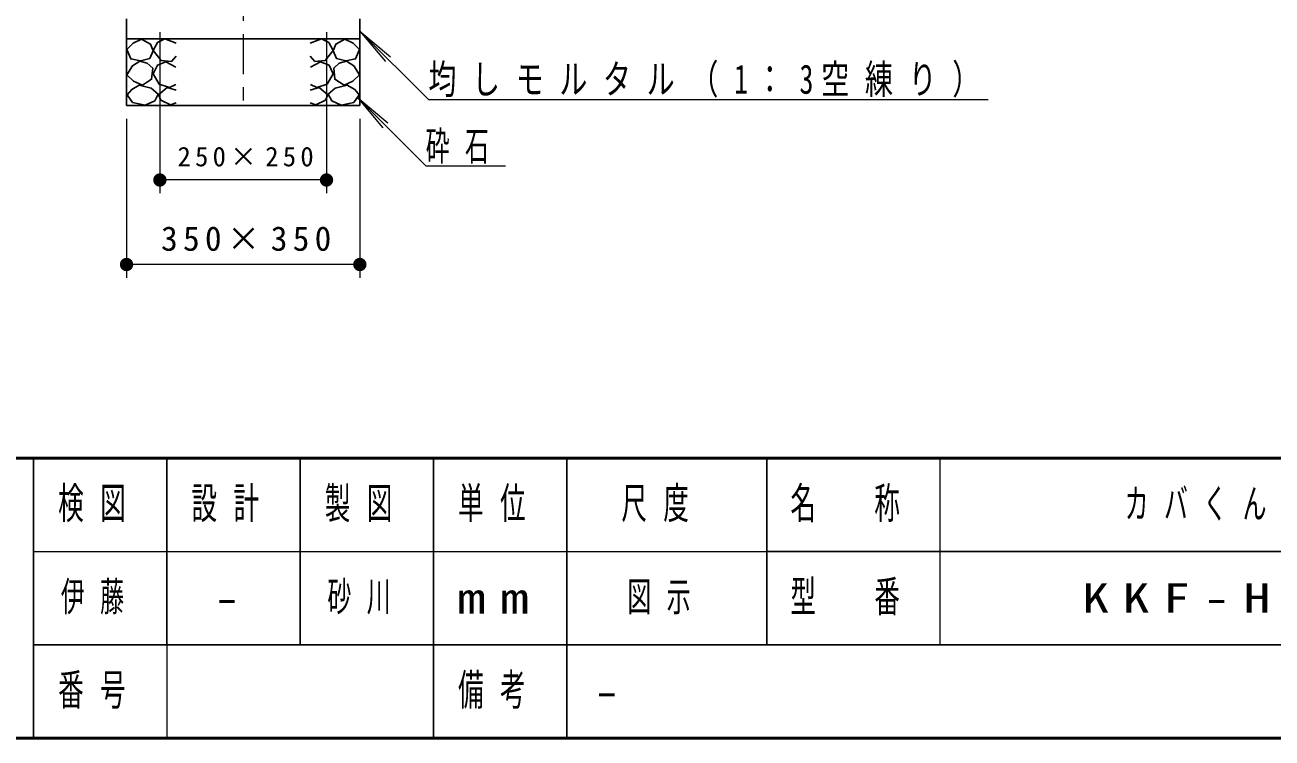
# Model space of a CAD drawing. Units: millimetres on the paper, scale 1:20. Extents: x -365 to 0, y -5 to 257.
# Drawn here: x -238.1 to -144.6, y 0 to 53.5 of the extents above; entities that cross this region are included whole.
import ezdxf
from ezdxf.enums import TextEntityAlignment as Align

# ---------------------------------------------------------------- set-up
doc = ezdxf.new("R2010")
doc.units = ezdxf.units.MM
doc.linetypes.add('USER2', pattern=[6, 3, -1, 1, -1])
doc.layers.add('LY_1', color=7, linetype='Continuous', lineweight=25)
doc.layers.add('LY_2', color=7, linetype='Continuous', lineweight=13)
doc.styles.add('ＭＳ ゴシック', font='')
doc.styles.get('ＭＳ ゴシック').set_extended_font_data('MS Gothic')

# ---------------------------------------------------------------- blocks, each defined once
blk = doc.blocks.new('filled_dot')
at = {"color": 0, "linetype": 'Continuous', "lineweight": -2, "const_width": 1.25}
blk.add_lwpolyline([(-0.625, 0, 1), (0.625, 0, 1)], format="xyb", close=True, dxfattribs=at)

msp = doc.modelspace()

# ---------------------------------------------------------------- linework, layer by layer
at = {"layer": 'LY_1', "linetype": 'USER2', "lineweight": 13}
msp.add_line((-221.768, 94.82), (-221.768, 47.461), dxfattribs=at)
at = {"layer": 'LY_1'}
for p, q in [((-230.518, 47.461), (-230.518, 53.961)), ((-213.018, 47.461), (-213.018, 53.961)), ((-230.518, 52.461), (-213.018, 52.461)), ((-230.518, 47.461), (-213.018, 47.461))]:
    msp.add_line(p, q, dxfattribs=at)
at = {"layer": 'LY_1', "lineweight": 13}
for p, q in [((-228.018, 52.961), (-228.018, 40.869)), ((-215.518, 52.961), (-215.518, 40.869)), ((-213.018, 53.044), (-211.09, 50.746)), ((-213.018, 53.044), (-210.72, 51.115)), ((-207.874, 47.899), (-213.018, 53.044)), ((-213.226, 48.077), (-211.297, 45.778)), ((-213.226, 48.077), (-210.928, 46.148)), ((-208.08, 42.931), (-213.226, 48.077)), ((-207.874, 47.899), (-165.874, 47.899)), ((-230.518, 46.461), (-230.518, 34.528)), ((-213.018, 46.461), (-213.018, 34.528)), ((-208.08, 42.931), (-202.08, 42.931)), ((-215.518, 41.869), (-228.018, 41.869)), ((-213.018, 35.528), (-230.518, 35.528))]:
    msp.add_line(p, q, dxfattribs=at)
at = {"layer": 'LY_1'}
for points in [[(-229.396, 52.431), (-230.03, 52.13), (-230.505, 51.654), (-230.204, 50.957), (-229.475, 50.815), (-228.778, 50.973), (-228.525, 51.559), (-228.715, 52.066)], [(-214.141, 52.431), (-213.507, 52.13), (-213.032, 51.654), (-213.333, 50.957), (-214.062, 50.815), (-214.759, 50.973), (-215.012, 51.559), (-214.822, 52.066)], [(-229.523, 50.783), (-230.061, 50.435), (-230.505, 49.753), (-229.998, 49.294), (-229.333, 48.977), (-228.635, 49.421), (-228.556, 50.26), (-228.964, 50.623)], [(-214.014, 50.783), (-213.475, 50.435), (-213.032, 49.753), (-213.539, 49.294), (-214.204, 48.977), (-214.901, 49.421), (-214.98, 50.26), (-214.573, 50.623)], [(-229.564, 48.986), (-230.132, 48.667), (-230.47, 48.245), (-230.067, 47.679), (-229.124, 47.475), (-228.408, 47.795), (-228.135, 48.3), (-228.674, 48.755)], [(-213.973, 48.986), (-213.404, 48.667), (-213.067, 48.245), (-213.47, 47.679), (-214.413, 47.475), (-215.128, 47.795), (-215.402, 48.3), (-214.862, 48.755)]]:
    msp.add_lwpolyline(points, close=True, dxfattribs=at)
for points in [[(-226.798, 52.145), (-227.653, 52.462), (-228.192, 52.193), (-228.509, 51.591), (-227.923, 50.831), (-227.146, 50.767), (-226.798, 51.163)], [(-216.739, 52.145), (-215.883, 52.462), (-215.345, 52.193), (-215.028, 51.591), (-215.614, 50.831), (-216.39, 50.767), (-216.739, 51.163)], [(-226.814, 50.339), (-227.574, 50.736), (-228.208, 50.482), (-228.509, 49.832), (-228.065, 49.056), (-227.305, 48.819), (-226.814, 49.025)], [(-216.723, 50.339), (-215.963, 50.736), (-215.329, 50.482), (-215.028, 49.832), (-215.472, 49.056), (-216.232, 48.819), (-216.723, 49.025)], [(-226.798, 48.613), (-227.463, 48.819), (-228.113, 48.264), (-227.938, 47.868), (-227.21, 47.504), (-226.798, 47.662)], [(-216.739, 48.613), (-216.074, 48.819), (-215.424, 48.264), (-215.598, 47.868), (-216.327, 47.504), (-216.739, 47.662)]]:
    msp.add_lwpolyline(points, dxfattribs=at)
at = {"layer": 'LY_2', "lineweight": 50}
for p, q in [((-365, 21), (0, 21)), ((-365, 0), (0, 0))]:
    msp.add_line(p, q, dxfattribs=at)
at = {"layer": 'LY_2', "lineweight": 25}
for p, q in [((-237.5, 21), (-237.5, 0)), ((-227.5, 21), (-227.5, 7)), ((-217.5, 21), (-217.5, 7)), ((-207.5, 21), (-207.5, 0)), ((-197.5, 21), (-197.5, 7)), ((-182.5, 21), (-182.5, 7)), ((-182.5, 14), (-70, 14)), ((-237.5, 7), (0, 7)), ((-197.5, 7), (-197.5, 0))]:
    msp.add_line(p, q, dxfattribs=at)
at = {"layer": 'LY_2'}
for p, q in [((-169.5, 21), (-169.5, 7)), ((-237.5, 14), (-182.5, 14)), ((-227.5, 7), (-227.5, 0))]:
    msp.add_line(p, q, dxfattribs=at)

# ---------------------------------------------------------------- block references
at = {"layer": 'LY_1', "lineweight": 13, "xscale": 0.4, "yscale": 0.4}
for p in [(-228.018, 41.869), (-230.518, 35.528)]:
    msp.add_blockref('filled_dot', p, dxfattribs=at)
at = {"layer": 'LY_1', "lineweight": 13, "xscale": 0.4, "yscale": 0.4, "rotation": 180}
for p in [(-215.518, 41.869), (-213.018, 35.528)]:
    msp.add_blockref('filled_dot', p, dxfattribs=at)

# ---------------------------------------------------------------- texts
at = {"layer": 'LY_1', "style": 'ＭＳ ゴシック', "width": 1.35}
for p in [(-224, 10.5), (-195.5, 3.5)]:
    msp.add_text('-', height=2.199, dxfattribs=at).set_placement(p, align=Align.MIDDLE_LEFT)
at = {"layer": 'LY_1', "style": 'ＭＳ ゴシック'}
for s, insert, char_height, attachment_point in [('\\T1.56;\\W0.7;均しモルタル（1：3空練り）', (-207.874, 48.049), 2.199, 7), ('\\T1.64;\\W0.6;砕石', (-208.08, 43.081), 2.199, 7), ('\\T1.32;250×250', (-221.429, 42.869), 1.466, 8), ('\\T1.32;350×350', (-221.344, 36.528), 1.833, 8), ('\\T1.64;\\W0.6;カバくん', (-149.75, 17.5), 2.199, 5), ('\\T1.64;\\W0.6;伊藤', (-232.5, 10.5), 2.199, 5), ('\\T1.64;\\W0.6;砂川', (-212.5, 10.5), 2.199, 5), ('\\T1.64;\\W0.6;図示', (-190, 10.5), 2.199, 5), ('\\T1.5;\\W1.35;KKF-HP', (-149.75, 10.5), 2.199, 5)]:
    msp.add_mtext(s, dxfattribs=dict(at, insert=insert, char_height=char_height, attachment_point=attachment_point))
at = {"layer": 'LY_2', "char_height": 2.346, "attachment_point": 5, "style": 'ＭＳ ゴシック'}
for s, insert in [('\\T1.64;\\W0.6;検図', (-232.5, 17.5)), ('\\T1.64;\\W0.6;設計', (-222.5, 17.5)), ('\\T1.64;\\W0.6;製図', (-212.5, 17.5)), ('\\T1.64;\\W0.6;単位', (-202.5, 17.5)), ('\\T1.64;\\W0.6;尺度', (-190.25, 17.5)), ('\\T1.64;\\W0.6;名\u3000称', (-176, 17.5)), ('\\T1.64;\\W0.6;型\u3000番', (-176, 10.5)), ('\\T1.5;\\W1.35;mm', (-202.5, 10.5)), ('\\T1.64;\\W0.6;番号', (-232.5, 3.5)), ('\\T1.64;\\W0.6;備考', (-202.5, 3.5))]:
    msp.add_mtext(s, dxfattribs=dict(at, insert=insert))

doc.saveas('drawing.dxf')
